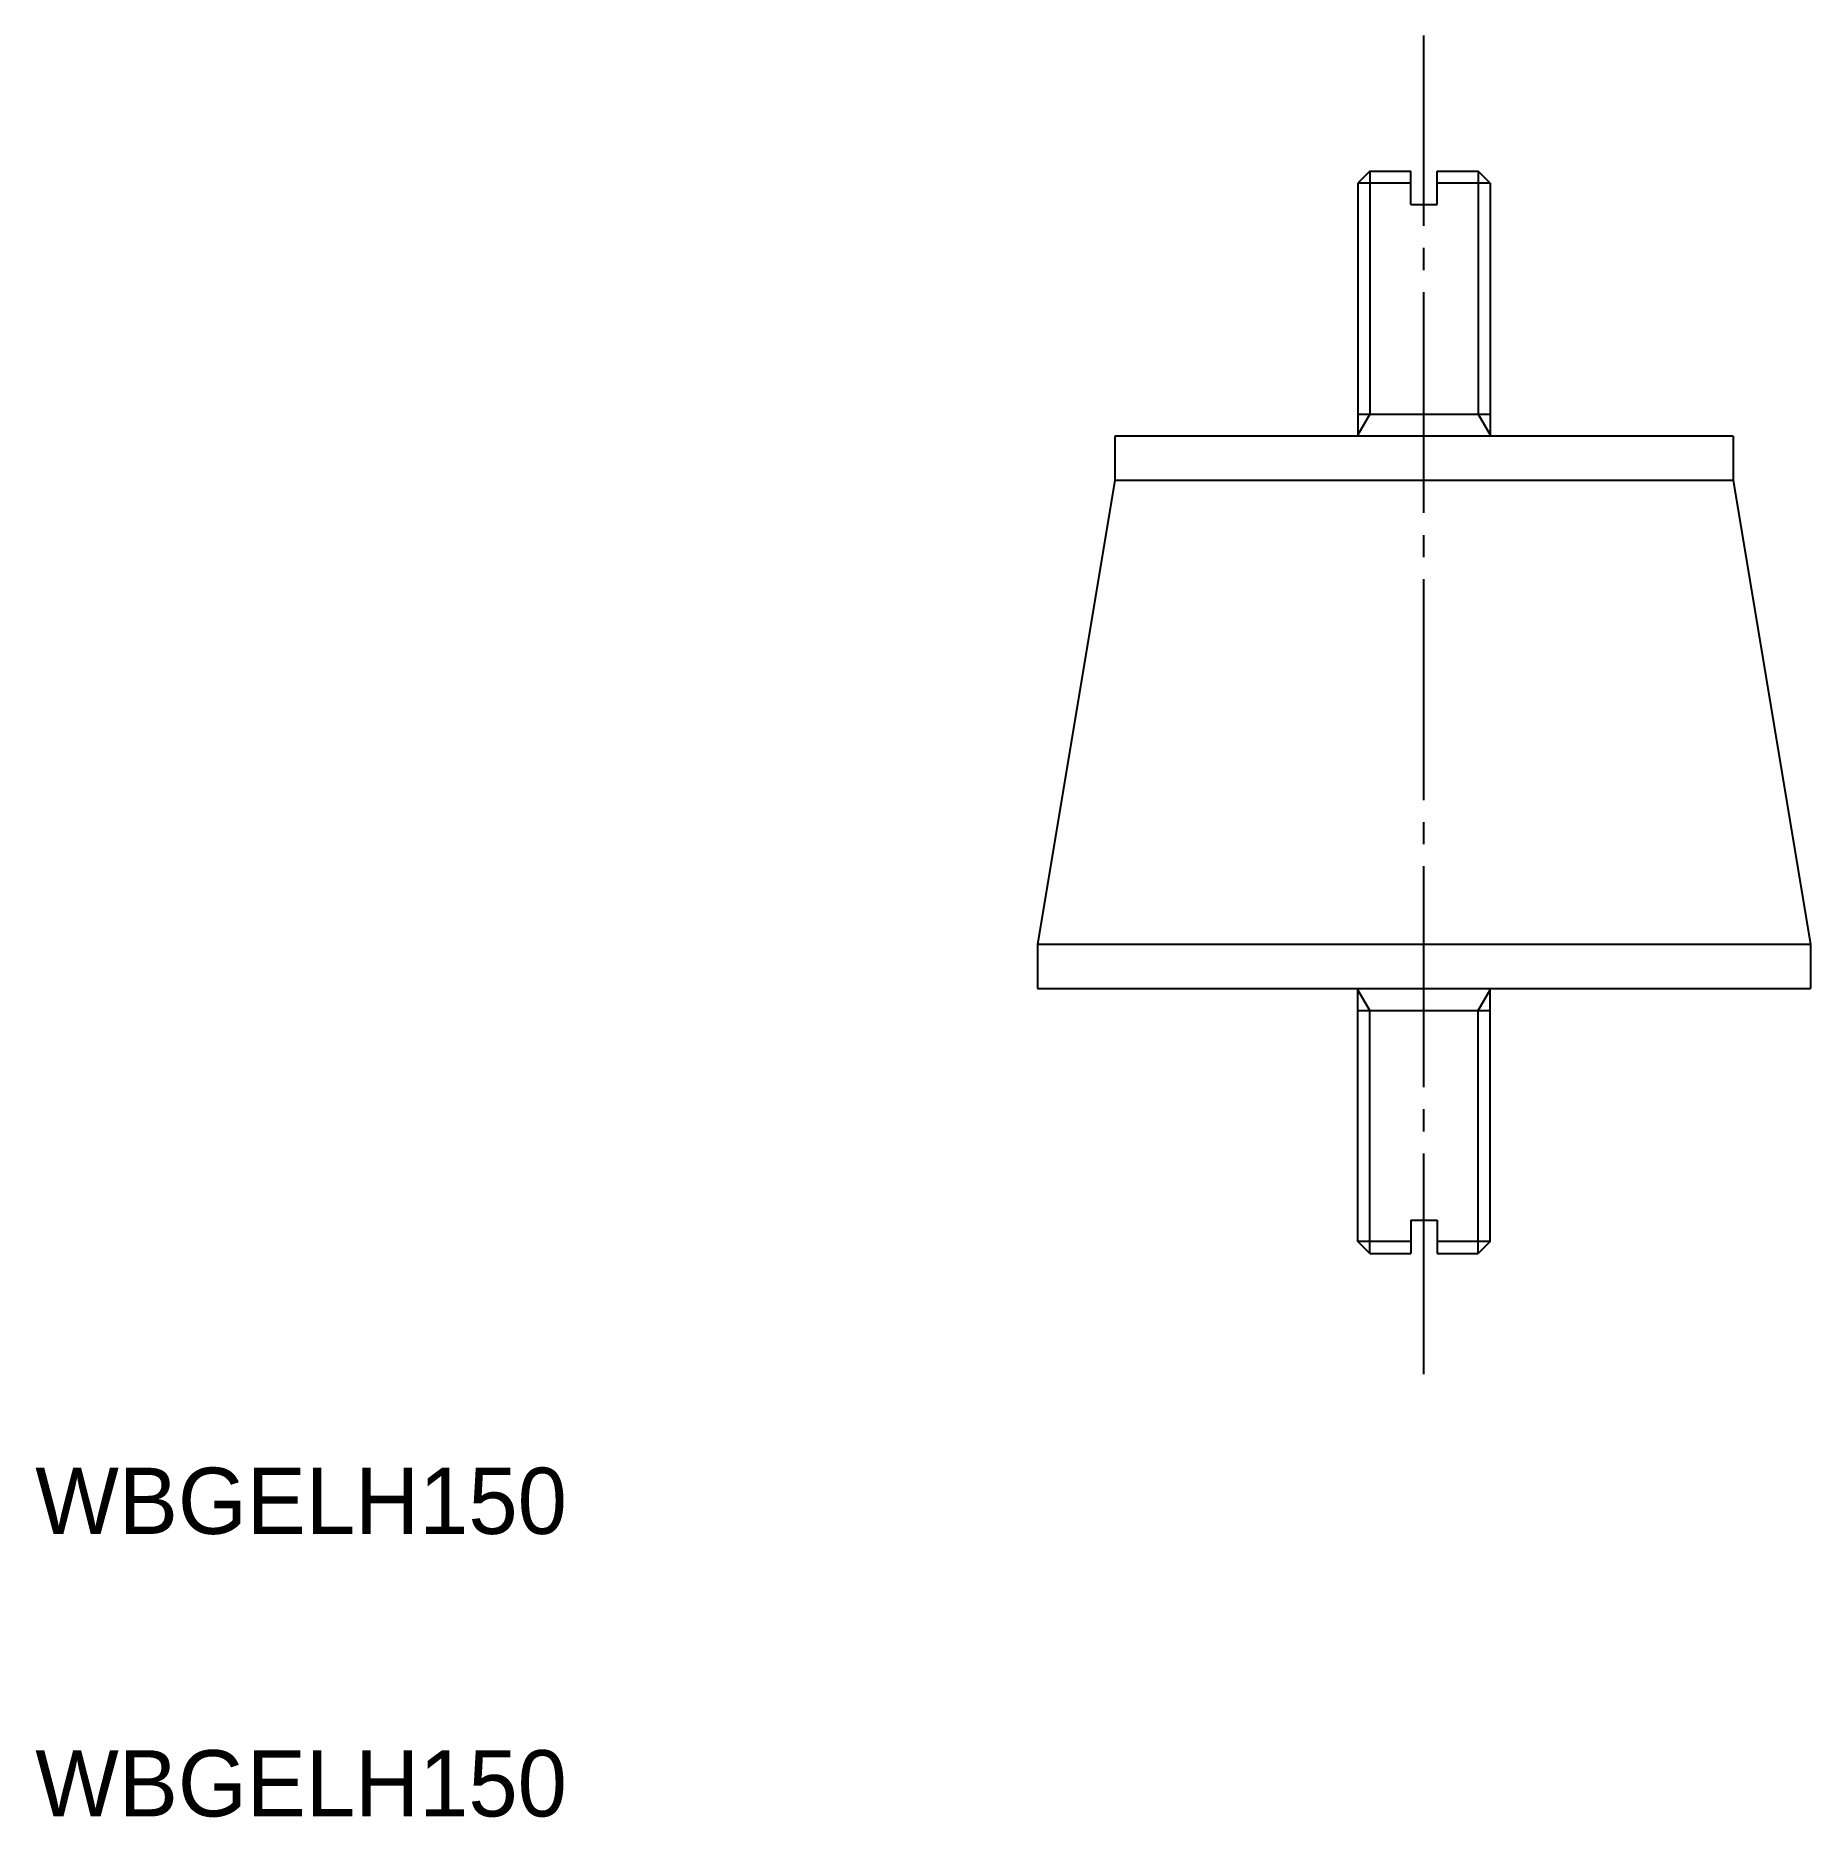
# Model space of a CAD drawing. Extents: x -86.4 to -6.1, y 8.1 to 88.8.
import ezdxf

# ---------------------------------------------------------------- set-up
doc = ezdxf.new("R2010")
doc.units = 0
doc.linetypes.add('CENTER', pattern=[13, 10, -1, 1, -1])
doc.layers.get('0').update_dxf_attribs({"linetype": 'CONTINUOUS'})
doc.layers.add('CENTER', color=1, linetype='CENTER')

msp = doc.modelspace()

# ---------------------------------------------------------------- linework, layer by layer
at = {"color": 7, "linetype": 'CONTINUOUS'}
for p, q in [((-26.012, 82.647), (-26.554, 82.106)), ((-26.012, 82.647), (-24.154, 82.647)), ((-24.154, 81.147), (-24.154, 82.647)), ((-22.954, 82.647), (-21.095, 82.647)), ((-22.954, 81.147), (-22.954, 82.647)), ((-20.554, 82.106), (-21.095, 82.647)), ((-26.554, 82.106), (-26.554, 70.647)), ((-24.154, 82.106), (-26.554, 82.106)), ((-20.554, 82.106), (-22.954, 82.106)), ((-20.554, 82.106), (-20.554, 70.647)), ((-24.154, 81.147), (-22.954, 81.147)), ((-26.554, 71.647), (-20.554, 71.647)), ((-37.554, 70.647), (-37.554, 68.647)), ((-9.554, 70.647), (-37.554, 70.647)), ((-9.554, 70.647), (-9.554, 68.647)), ((-37.554, 68.647), (-41.054, 47.647)), ((-9.554, 68.647), (-37.554, 68.647)), ((-9.554, 68.647), (-6.054, 47.647)), ((-41.054, 47.647), (-6.054, 47.647)), ((-41.054, 47.647), (-41.054, 45.647)), ((-6.054, 47.647), (-6.054, 45.647)), ((-41.054, 45.647), (-6.054, 45.647)), ((-26.554, 34.189), (-26.554, 45.647)), ((-20.554, 34.189), (-20.554, 45.647)), ((-26.554, 44.647), (-20.554, 44.647)), ((-24.154, 35.147), (-22.954, 35.147)), ((-24.154, 35.147), (-24.154, 33.647)), ((-22.954, 35.147), (-22.954, 33.647)), ((-24.154, 34.189), (-26.554, 34.189)), ((-26.012, 33.647), (-26.554, 34.189)), ((-20.554, 34.189), (-22.954, 34.189)), ((-20.554, 34.189), (-21.095, 33.647)), ((-26.012, 33.647), (-24.154, 33.647)), ((-22.954, 33.647), (-21.095, 33.647))]:
    msp.add_line(p, q, dxfattribs=at)
at = {"color": 3, "linetype": 'CONTINUOUS'}
for p, q in [((-26.012, 82.647), (-26.012, 71.647)), ((-21.095, 82.647), (-21.095, 71.647)), ((-26.012, 71.647), (-26.554, 70.709)), ((-21.095, 71.647), (-20.554, 70.709)), ((-26.012, 44.647), (-26.554, 45.585)), ((-21.095, 44.647), (-20.554, 45.585)), ((-26.012, 33.647), (-26.012, 44.647)), ((-21.095, 33.647), (-21.095, 44.647))]:
    msp.add_line(p, q, dxfattribs=at)
at = {"layer": 'CENTER', "color": 1, "linetype": 'CENTER'}
msp.add_line((-23.554, 28.176), (-23.554, 88.791), dxfattribs=at)

# ---------------------------------------------------------------- texts
at = {"color": 7, "linetype": 'CONTINUOUS'}
for p in [(-86.45, 20.946), (-86.45, 8.154)]:
    msp.add_text('WBGELH150', height=3, dxfattribs=at).set_placement(p)

doc.saveas('drawing.dxf')
